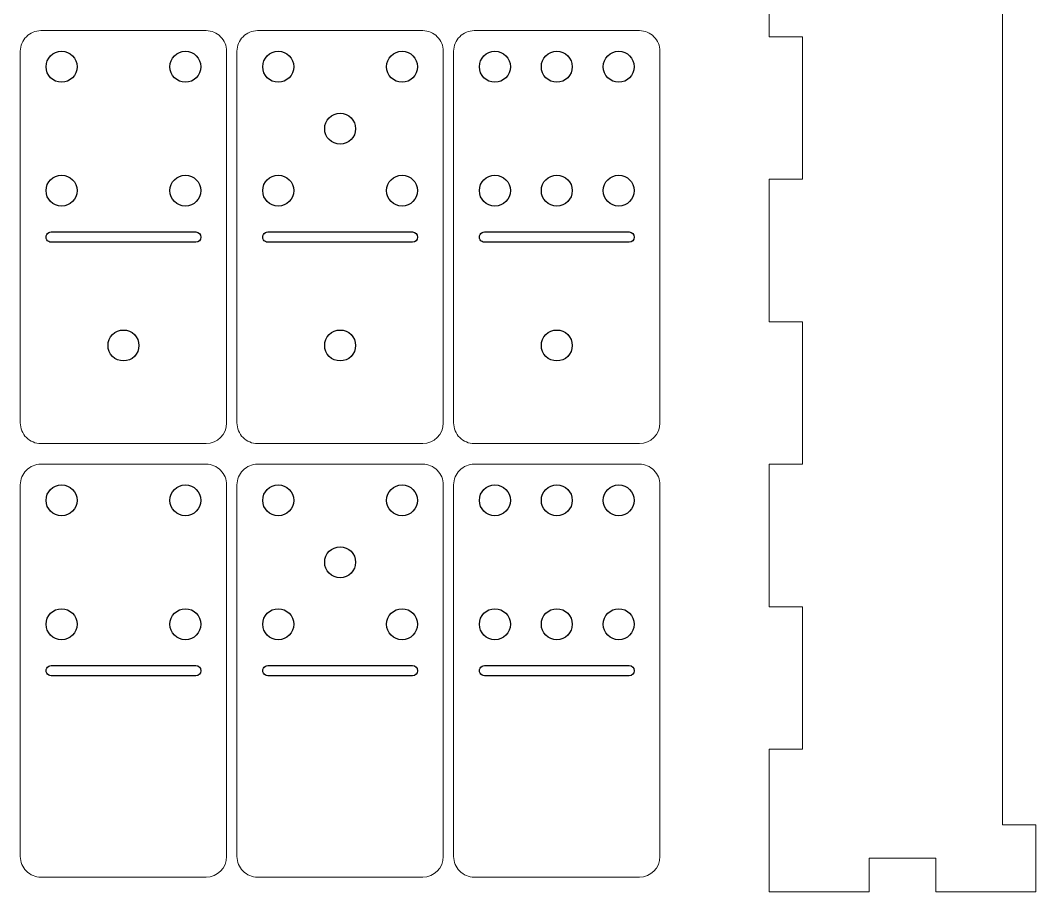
# Model space of a CAD drawing. Header units: centimetres. Extents: x -30.3 to -12, y -16.2 to 22.8.
# Drawn here: x -21.86 to -12.02, y 5.97 to 14.41 of the extents above; entities that cross this region are included whole.
import ezdxf

# ---------------------------------------------------------------- set-up
doc = ezdxf.new("R2010")
doc.units = ezdxf.units.CM
doc.header["$MEASUREMENT"] = 0
doc.layers.add('Default', color=7, linetype='Continuous')
doc.layers.add('Layer 1', color=7, linetype='Continuous')

msp = doc.modelspace()

# ---------------------------------------------------------------- linework, layer by layer
at = {"layer": 'Default', "lineweight": 9}
for points in [[(-21.65994, 14.3133), (-21.71299, 14.3133), (-21.76386, 14.29223), (-21.80137, 14.25473), (-21.80137, 14.25473), (-21.83887, 14.21722), (-21.85995, 14.16635), (-21.85995, 14.1133)], [(-19.85995, 14.1133), (-19.85995, 14.16635), (-19.88102, 14.21722), (-19.91852, 14.25473), (-19.91852, 14.25473), (-19.95603, 14.29223), (-20.0069, 14.3133), (-20.05995, 14.3133)], [(-19.55995, 14.3133), (-19.61299, 14.3133), (-19.66386, 14.29223), (-19.70137, 14.25473), (-19.70137, 14.25473), (-19.73887, 14.21722), (-19.75995, 14.16635), (-19.75995, 14.1133)], [(-17.75995, 14.1133), (-17.75995, 14.16635), (-17.78102, 14.21722), (-17.81852, 14.25473), (-17.81852, 14.25473), (-17.85603, 14.29223), (-17.9069, 14.3133), (-17.95995, 14.3133)], [(-17.45995, 14.3133), (-17.51299, 14.3133), (-17.56386, 14.29223), (-17.60137, 14.25473), (-17.60137, 14.25473), (-17.63887, 14.21722), (-17.65995, 14.16635), (-17.65995, 14.1133)], [(-15.65995, 14.1133), (-15.65995, 14.16635), (-15.68102, 14.21722), (-15.71852, 14.25473), (-15.71852, 14.25473), (-15.75603, 14.29223), (-15.8069, 14.3133), (-15.85995, 14.3133)], [(-21.85995, 10.5133), (-21.85995, 10.46026), (-21.83887, 10.40939), (-21.80137, 10.37188), (-21.80137, 10.37188), (-21.76386, 10.33438), (-21.71299, 10.3133), (-21.65994, 10.3133)], [(-19.75995, 10.5133), (-19.75995, 10.46026), (-19.73887, 10.40939), (-19.70137, 10.37188), (-19.70137, 10.37188), (-19.66386, 10.33438), (-19.61299, 10.3133), (-19.55995, 10.3133)], [(-17.65995, 10.5133), (-17.65995, 10.46026), (-17.63887, 10.40939), (-17.60137, 10.37188), (-17.60137, 10.37188), (-17.56386, 10.33438), (-17.51299, 10.3133), (-17.45995, 10.3133)], [(-21.65994, 10.1133), (-21.71299, 10.1133), (-21.76386, 10.09223), (-21.80137, 10.05473), (-21.80137, 10.05473), (-21.83887, 10.01722), (-21.85995, 9.96635), (-21.85995, 9.9133)], [(-19.85995, 9.9133), (-19.85995, 9.96635), (-19.88102, 10.01722), (-19.91852, 10.05473), (-19.91852, 10.05473), (-19.95603, 10.09223), (-20.0069, 10.1133), (-20.05995, 10.1133)], [(-19.55995, 10.1133), (-19.61299, 10.1133), (-19.66386, 10.09223), (-19.70137, 10.05473), (-19.70137, 10.05473), (-19.73887, 10.01722), (-19.75995, 9.96635), (-19.75995, 9.9133)], [(-17.75995, 9.9133), (-17.75995, 9.96635), (-17.78102, 10.01722), (-17.81852, 10.05473), (-17.81852, 10.05473), (-17.85603, 10.09223), (-17.9069, 10.1133), (-17.95995, 10.1133)], [(-17.45995, 10.1133), (-17.51299, 10.1133), (-17.56386, 10.09223), (-17.60137, 10.05473), (-17.60137, 10.05473), (-17.63887, 10.01722), (-17.65995, 9.96635), (-17.65995, 9.9133)], [(-15.65995, 9.9133), (-15.65995, 9.96635), (-15.68102, 10.01722), (-15.71852, 10.05473), (-15.71852, 10.05473), (-15.75603, 10.09223), (-15.8069, 10.1133), (-15.85995, 10.1133)], [(-21.85994, 6.3133), (-21.85994, 6.26026), (-21.83887, 6.20939), (-21.80137, 6.17188), (-21.80137, 6.17188), (-21.76386, 6.13438), (-21.71299, 6.1133), (-21.65994, 6.1133)], [(-19.75995, 6.3133), (-19.75995, 6.26026), (-19.73887, 6.20939), (-19.70137, 6.17188), (-19.70137, 6.17188), (-19.66386, 6.13438), (-19.61299, 6.1133), (-19.55995, 6.1133)], [(-17.65995, 6.3133), (-17.65995, 6.26026), (-17.63887, 6.20939), (-17.60137, 6.17188), (-17.60137, 6.17188), (-17.56386, 6.13438), (-17.51299, 6.1133), (-17.45995, 6.1133)]]:
    msp.add_open_spline(points, degree=3, knots=[0, 0, 0, 0, 0.3333333, 0.3333333, 0.3333333, 0.3333333, 1, 1, 1, 1], dxfattribs=at)
for points in [[(-21.65994, 14.3133), (-21.65994, 14.3133), (-20.05995, 14.3133), (-20.05995, 14.3133)], [(-19.55995, 14.3133), (-19.55995, 14.3133), (-17.95995, 14.3133), (-17.95995, 14.3133)], [(-17.45995, 14.3133), (-17.45995, 14.3133), (-15.85995, 14.3133), (-15.85995, 14.3133)], [(-21.85994, 10.5133), (-21.85994, 10.5133), (-21.85994, 14.1133), (-21.85994, 14.1133)], [(-19.85995, 14.1133), (-19.85995, 14.1133), (-19.85995, 10.5133), (-19.85995, 10.5133)], [(-19.75995, 10.5133), (-19.75995, 10.5133), (-19.75995, 14.1133), (-19.75995, 14.1133)], [(-17.75995, 14.1133), (-17.75995, 14.1133), (-17.75995, 10.5133), (-17.75995, 10.5133)], [(-17.65995, 10.5133), (-17.65995, 10.5133), (-17.65995, 14.1133), (-17.65995, 14.1133)], [(-15.65995, 14.1133), (-15.65995, 14.1133), (-15.65995, 10.5133), (-15.65995, 10.5133)], [(-20.05995, 10.3133), (-19.94949, 10.3133), (-19.85995, 10.40285), (-19.85995, 10.5133)], [(-17.95995, 10.3133), (-17.84949, 10.3133), (-17.75995, 10.40285), (-17.75995, 10.5133)], [(-15.85995, 10.3133), (-15.74949, 10.3133), (-15.65995, 10.40285), (-15.65995, 10.5133)], [(-20.05995, 10.3133), (-20.05995, 10.3133), (-21.65994, 10.3133), (-21.65994, 10.3133)], [(-17.95995, 10.3133), (-17.95995, 10.3133), (-19.55995, 10.3133), (-19.55995, 10.3133)], [(-15.85995, 10.3133), (-15.85995, 10.3133), (-17.45995, 10.3133), (-17.45995, 10.3133)], [(-21.65994, 10.1133), (-21.65994, 10.1133), (-20.05995, 10.1133), (-20.05995, 10.1133)], [(-19.55995, 10.1133), (-19.55995, 10.1133), (-17.95995, 10.1133), (-17.95995, 10.1133)], [(-17.45995, 10.1133), (-17.45995, 10.1133), (-15.85995, 10.1133), (-15.85995, 10.1133)], [(-21.85994, 6.3133), (-21.85994, 6.3133), (-21.85994, 9.9133), (-21.85994, 9.9133)], [(-19.85995, 9.9133), (-19.85995, 9.9133), (-19.85995, 6.3133), (-19.85995, 6.3133)], [(-19.75995, 6.3133), (-19.75995, 6.3133), (-19.75995, 9.9133), (-19.75995, 9.9133)], [(-17.75995, 9.9133), (-17.75995, 9.9133), (-17.75995, 6.3133), (-17.75995, 6.3133)], [(-17.65995, 6.3133), (-17.65995, 6.3133), (-17.65995, 9.9133), (-17.65995, 9.9133)], [(-15.65995, 9.9133), (-15.65995, 9.9133), (-15.65995, 6.3133), (-15.65995, 6.3133)], [(-20.05995, 6.1133), (-19.94949, 6.1133), (-19.85995, 6.20285), (-19.85995, 6.3133)], [(-17.95995, 6.1133), (-17.84949, 6.1133), (-17.75995, 6.20285), (-17.75995, 6.3133)], [(-15.85995, 6.1133), (-15.74949, 6.1133), (-15.65995, 6.20285), (-15.65995, 6.3133)], [(-20.05995, 6.1133), (-20.05995, 6.1133), (-21.65994, 6.1133), (-21.65994, 6.1133)], [(-17.95995, 6.1133), (-17.95995, 6.1133), (-19.55995, 6.1133), (-19.55995, 6.1133)], [(-15.85995, 6.1133), (-15.85995, 6.1133), (-17.45995, 6.1133), (-17.45995, 6.1133)]]:
    msp.add_open_spline(points, degree=3, dxfattribs=at)
at = {"layer": 'Layer 1', "lineweight": 9}
for points in [[(-12.34159, 6.61851), (-12.34159, 6.61851), (-12.34159, 20.51051), (-12.34159, 20.51051)], [(-14.60307, 15.63513), (-14.60307, 15.63513), (-14.60307, 14.2547), (-14.60307, 14.2547)], [(-14.60307, 14.2547), (-14.60307, 14.2547), (-14.28001, 14.2547), (-14.28001, 14.2547)], [(-14.28001, 12.87435), (-14.28001, 12.87435), (-14.28001, 14.2547), (-14.28001, 14.2547)], [(-14.60307, 12.87435), (-14.60307, 12.87435), (-14.60307, 11.49392), (-14.60307, 11.49392)], [(-14.60307, 12.87435), (-14.60307, 12.87435), (-14.28001, 12.87435), (-14.28001, 12.87435)], [(-14.60307, 11.49392), (-14.60307, 11.49392), (-14.28001, 11.49392), (-14.28001, 11.49392)], [(-14.28001, 10.11354), (-14.28001, 10.11354), (-14.28001, 11.49392), (-14.28001, 11.49392)], [(-14.60307, 10.11354), (-14.60307, 10.11354), (-14.60307, 8.73315), (-14.60307, 8.73315)], [(-14.60307, 10.11354), (-14.60307, 10.11354), (-14.28001, 10.11354), (-14.28001, 10.11354)], [(-14.60307, 8.73315), (-14.60307, 8.73315), (-14.28001, 8.73315), (-14.28001, 8.73315)], [(-14.28001, 7.35277), (-14.28001, 7.35277), (-14.28001, 8.73315), (-14.28001, 8.73315)], [(-14.60307, 7.35277), (-14.60307, 7.35277), (-14.60307, 5.97238), (-14.60307, 5.97238)], [(-14.60307, 7.35277), (-14.60307, 7.35277), (-14.28001, 7.35277), (-14.28001, 7.35277)], [(-12.01852, 6.61851), (-12.01852, 6.61851), (-12.34159, 6.61851), (-12.34159, 6.61851)], [(-12.01852, 5.97238), (-12.01852, 5.97238), (-12.01852, 6.61851), (-12.01852, 6.61851)], [(-13.63387, 5.97238), (-13.63387, 5.97238), (-13.63387, 6.29544), (-13.63387, 6.29544)], [(-13.63387, 6.29544), (-13.63387, 6.29544), (-12.98773, 6.29544), (-12.98773, 6.29544)], [(-12.98773, 6.29544), (-12.98773, 6.29544), (-12.98773, 5.97238), (-12.98773, 5.97238)], [(-13.63387, 5.97238), (-13.63387, 5.97238), (-14.60307, 5.97238), (-14.60307, 5.97238)], [(-12.98773, 5.97238), (-12.98773, 5.97238), (-12.34159, 5.97238), (-12.34159, 5.97238)], [(-12.34159, 5.97238), (-12.34159, 5.97238), (-12.01852, 5.97238), (-12.01852, 5.97238)]]:
    msp.add_open_spline(points, degree=3, dxfattribs=at)
at = {"layer": 'Layer 1', "color": 250}
for points, knots in [([(-21.60994, 13.96331), (-21.60995, 13.88046), (-21.54279, 13.81331), (-21.45995, 13.8133), (-21.45995, 13.8133), (-21.3771, 13.8133), (-21.30995, 13.88046), (-21.30994, 13.9633), (-21.30994, 13.9633), (-21.30994, 14.04615), (-21.3771, 14.1133), (-21.45994, 14.1133), (-21.45994, 14.1133), (-21.54279, 14.11331), (-21.60994, 14.04615), (-21.60994, 13.96331)], [0, 0, 0, 0, 0.2, 0.2, 0.2, 0.2, 0.4, 0.4, 0.4, 0.4, 0.6, 0.6, 0.6, 0.6, 1, 1, 1, 1]), ([(-20.25994, 14.1133), (-20.34279, 14.11331), (-20.40994, 14.04615), (-20.40994, 13.96331), (-20.40994, 13.96331), (-20.40995, 13.88046), (-20.34279, 13.81331), (-20.25995, 13.8133), (-20.25995, 13.8133), (-20.1771, 13.8133), (-20.10995, 13.88046), (-20.10995, 13.9633), (-20.10995, 13.9633), (-20.10995, 14.04615), (-20.1771, 14.1133), (-20.25994, 14.1133)], [0, 0, 0, 0, 0.2, 0.2, 0.2, 0.2, 0.4, 0.4, 0.4, 0.4, 0.6, 0.6, 0.6, 0.6, 1, 1, 1, 1]), ([(-19.50994, 13.96331), (-19.50995, 13.88046), (-19.44279, 13.81331), (-19.35995, 13.8133), (-19.35995, 13.8133), (-19.2771, 13.8133), (-19.20995, 13.88046), (-19.20995, 13.9633), (-19.20995, 13.9633), (-19.20995, 14.04615), (-19.2771, 14.1133), (-19.35994, 14.1133), (-19.35994, 14.1133), (-19.44279, 14.11331), (-19.50994, 14.04615), (-19.50994, 13.96331)], [0, 0, 0, 0, 0.2, 0.2, 0.2, 0.2, 0.4, 0.4, 0.4, 0.4, 0.6, 0.6, 0.6, 0.6, 1, 1, 1, 1]), ([(-18.15994, 14.1133), (-18.24279, 14.11331), (-18.30994, 14.04615), (-18.30994, 13.96331), (-18.30994, 13.96331), (-18.30995, 13.88046), (-18.24279, 13.81331), (-18.15995, 13.8133), (-18.15995, 13.8133), (-18.0771, 13.8133), (-18.00995, 13.88046), (-18.00995, 13.9633), (-18.00995, 13.9633), (-18.00995, 14.04615), (-18.0771, 14.1133), (-18.15994, 14.1133)], [0, 0, 0, 0, 0.2, 0.2, 0.2, 0.2, 0.4, 0.4, 0.4, 0.4, 0.6, 0.6, 0.6, 0.6, 1, 1, 1, 1]), ([(-17.40994, 13.96331), (-17.40995, 13.88046), (-17.34279, 13.81331), (-17.25995, 13.8133), (-17.25995, 13.8133), (-17.1771, 13.8133), (-17.10995, 13.88046), (-17.10995, 13.9633), (-17.10995, 13.9633), (-17.10995, 14.04615), (-17.1771, 14.1133), (-17.25994, 14.1133), (-17.25994, 14.1133), (-17.34279, 14.11331), (-17.40994, 14.04615), (-17.40994, 13.96331)], [0, 0, 0, 0, 0.2, 0.2, 0.2, 0.2, 0.4, 0.4, 0.4, 0.4, 0.6, 0.6, 0.6, 0.6, 1, 1, 1, 1]), ([(-16.65994, 14.1133), (-16.74279, 14.11331), (-16.80994, 14.04615), (-16.80994, 13.96331), (-16.80994, 13.96331), (-16.80995, 13.88046), (-16.74279, 13.81331), (-16.65995, 13.8133), (-16.65995, 13.8133), (-16.5771, 13.8133), (-16.50995, 13.88046), (-16.50995, 13.9633), (-16.50995, 13.9633), (-16.50995, 14.04615), (-16.5771, 14.1133), (-16.65994, 14.1133)], [0, 0, 0, 0, 0.2, 0.2, 0.2, 0.2, 0.4, 0.4, 0.4, 0.4, 0.6, 0.6, 0.6, 0.6, 1, 1, 1, 1]), ([(-16.20994, 13.96331), (-16.20995, 13.88046), (-16.14279, 13.81331), (-16.05995, 13.8133), (-16.05995, 13.8133), (-15.9771, 13.8133), (-15.90995, 13.88046), (-15.90995, 13.9633), (-15.90995, 13.9633), (-15.90995, 14.04615), (-15.9771, 14.1133), (-16.05994, 14.1133), (-16.05994, 14.1133), (-16.14279, 14.11331), (-16.20994, 14.04615), (-16.20994, 13.96331)], [0, 0, 0, 0, 0.2, 0.2, 0.2, 0.2, 0.4, 0.4, 0.4, 0.4, 0.6, 0.6, 0.6, 0.6, 1, 1, 1, 1]), ([(-18.90994, 13.36331), (-18.90995, 13.28046), (-18.84279, 13.21331), (-18.75995, 13.2133), (-18.75995, 13.2133), (-18.6771, 13.2133), (-18.60995, 13.28046), (-18.60995, 13.3633), (-18.60995, 13.3633), (-18.60995, 13.44615), (-18.6771, 13.5133), (-18.75994, 13.5133), (-18.75994, 13.5133), (-18.84279, 13.51331), (-18.90994, 13.44615), (-18.90994, 13.36331)], [0, 0, 0, 0, 0.2, 0.2, 0.2, 0.2, 0.4, 0.4, 0.4, 0.4, 0.6, 0.6, 0.6, 0.6, 1, 1, 1, 1]), ([(-21.45994, 12.9133), (-21.54279, 12.91331), (-21.60994, 12.84615), (-21.60994, 12.76331), (-21.60994, 12.76331), (-21.60995, 12.68046), (-21.54279, 12.61331), (-21.45995, 12.6133), (-21.45995, 12.6133), (-21.3771, 12.6133), (-21.30995, 12.68046), (-21.30994, 12.7633), (-21.30994, 12.7633), (-21.30994, 12.84615), (-21.3771, 12.9133), (-21.45994, 12.9133)], [0, 0, 0, 0, 0.2, 0.2, 0.2, 0.2, 0.4, 0.4, 0.4, 0.4, 0.6, 0.6, 0.6, 0.6, 1, 1, 1, 1]), ([(-20.40994, 12.76331), (-20.40995, 12.68046), (-20.34279, 12.61331), (-20.25995, 12.6133), (-20.25995, 12.6133), (-20.1771, 12.6133), (-20.10995, 12.68046), (-20.10995, 12.7633), (-20.10995, 12.7633), (-20.10995, 12.84615), (-20.1771, 12.9133), (-20.25994, 12.9133), (-20.25994, 12.9133), (-20.34279, 12.91331), (-20.40994, 12.84615), (-20.40994, 12.76331)], [0, 0, 0, 0, 0.2, 0.2, 0.2, 0.2, 0.4, 0.4, 0.4, 0.4, 0.6, 0.6, 0.6, 0.6, 1, 1, 1, 1]), ([(-19.50994, 12.76331), (-19.50995, 12.68046), (-19.44279, 12.61331), (-19.35995, 12.6133), (-19.35995, 12.6133), (-19.2771, 12.6133), (-19.20995, 12.68046), (-19.20995, 12.7633), (-19.20995, 12.7633), (-19.20995, 12.84615), (-19.2771, 12.9133), (-19.35994, 12.9133), (-19.35994, 12.9133), (-19.44279, 12.91331), (-19.50994, 12.84615), (-19.50994, 12.76331)], [0, 0, 0, 0, 0.2, 0.2, 0.2, 0.2, 0.4, 0.4, 0.4, 0.4, 0.6, 0.6, 0.6, 0.6, 1, 1, 1, 1]), ([(-18.15994, 12.9133), (-18.24279, 12.91331), (-18.30994, 12.84615), (-18.30994, 12.76331), (-18.30994, 12.76331), (-18.30995, 12.68046), (-18.24279, 12.61331), (-18.15995, 12.6133), (-18.15995, 12.6133), (-18.0771, 12.6133), (-18.00995, 12.68046), (-18.00995, 12.7633), (-18.00995, 12.7633), (-18.00995, 12.84615), (-18.0771, 12.9133), (-18.15994, 12.9133)], [0, 0, 0, 0, 0.2, 0.2, 0.2, 0.2, 0.4, 0.4, 0.4, 0.4, 0.6, 0.6, 0.6, 0.6, 1, 1, 1, 1]), ([(-17.25994, 12.9133), (-17.34279, 12.91331), (-17.40994, 12.84615), (-17.40994, 12.76331), (-17.40994, 12.76331), (-17.40995, 12.68046), (-17.34279, 12.61331), (-17.25995, 12.6133), (-17.25995, 12.6133), (-17.1771, 12.6133), (-17.10995, 12.68046), (-17.10995, 12.7633), (-17.10995, 12.7633), (-17.10995, 12.84615), (-17.1771, 12.9133), (-17.25994, 12.9133)], [0, 0, 0, 0, 0.2, 0.2, 0.2, 0.2, 0.4, 0.4, 0.4, 0.4, 0.6, 0.6, 0.6, 0.6, 1, 1, 1, 1]), ([(-16.80994, 12.76331), (-16.80995, 12.68046), (-16.74279, 12.61331), (-16.65995, 12.6133), (-16.65995, 12.6133), (-16.5771, 12.6133), (-16.50995, 12.68046), (-16.50995, 12.7633), (-16.50995, 12.7633), (-16.50995, 12.84615), (-16.5771, 12.9133), (-16.65994, 12.9133), (-16.65994, 12.9133), (-16.74279, 12.91331), (-16.80994, 12.84615), (-16.80994, 12.76331)], [0, 0, 0, 0, 0.2, 0.2, 0.2, 0.2, 0.4, 0.4, 0.4, 0.4, 0.6, 0.6, 0.6, 0.6, 1, 1, 1, 1]), ([(-16.05994, 12.9133), (-16.14279, 12.91331), (-16.20994, 12.84615), (-16.20994, 12.76331), (-16.20994, 12.76331), (-16.20995, 12.68046), (-16.14279, 12.61331), (-16.05995, 12.6133), (-16.05995, 12.6133), (-15.9771, 12.6133), (-15.90995, 12.68046), (-15.90995, 12.7633), (-15.90995, 12.7633), (-15.90995, 12.84615), (-15.9771, 12.9133), (-16.05994, 12.9133)], [0, 0, 0, 0, 0.2, 0.2, 0.2, 0.2, 0.4, 0.4, 0.4, 0.4, 0.6, 0.6, 0.6, 0.6, 1, 1, 1, 1]), ([(-20.15995, 12.3633), (-20.15995, 12.3633), (-21.55994, 12.3633), (-21.55994, 12.3633), (-21.55994, 12.3633), (-21.57781, 12.3633), (-21.59431, 12.35378), (-21.60325, 12.3383), (-21.60325, 12.3383), (-21.61218, 12.32283), (-21.61218, 12.30378), (-21.60325, 12.2883), (-21.60325, 12.2883), (-21.59431, 12.27283), (-21.57781, 12.2633), (-21.55994, 12.2633), (-21.55994, 12.2633), (-21.55994, 12.2633), (-20.15995, 12.2633), (-20.15995, 12.2633), (-20.15995, 12.2633), (-20.13233, 12.2633), (-20.10995, 12.28569), (-20.10995, 12.3133), (-20.10995, 12.3133), (-20.10994, 12.34092), (-20.13233, 12.3633), (-20.15995, 12.3633)], [0, 0, 0, 0, 0.125, 0.125, 0.125, 0.125, 0.25, 0.25, 0.25, 0.25, 0.375, 0.375, 0.375, 0.375, 0.5, 0.5, 0.5, 0.5, 0.625, 0.625, 0.625, 0.625, 0.75, 0.75, 0.75, 0.75, 1, 1, 1, 1]), ([(-18.05995, 12.3633), (-18.05995, 12.3633), (-19.45995, 12.3633), (-19.45995, 12.3633), (-19.45995, 12.3633), (-19.47781, 12.3633), (-19.49431, 12.35378), (-19.50325, 12.3383), (-19.50325, 12.3383), (-19.51218, 12.32283), (-19.51218, 12.30378), (-19.50325, 12.2883), (-19.50325, 12.2883), (-19.49431, 12.27283), (-19.47781, 12.2633), (-19.45995, 12.2633), (-19.45995, 12.2633), (-19.45995, 12.2633), (-18.05995, 12.2633), (-18.05995, 12.2633), (-18.05995, 12.2633), (-18.03233, 12.2633), (-18.00995, 12.28569), (-18.00995, 12.3133), (-18.00995, 12.3133), (-18.00994, 12.34092), (-18.03233, 12.3633), (-18.05995, 12.3633)], [0, 0, 0, 0, 0.125, 0.125, 0.125, 0.125, 0.25, 0.25, 0.25, 0.25, 0.375, 0.375, 0.375, 0.375, 0.5, 0.5, 0.5, 0.5, 0.625, 0.625, 0.625, 0.625, 0.75, 0.75, 0.75, 0.75, 1, 1, 1, 1]), ([(-15.95995, 12.3633), (-15.95995, 12.3633), (-17.35995, 12.3633), (-17.35995, 12.3633), (-17.35995, 12.3633), (-17.37781, 12.3633), (-17.39431, 12.35378), (-17.40325, 12.3383), (-17.40325, 12.3383), (-17.41218, 12.32283), (-17.41218, 12.30378), (-17.40325, 12.2883), (-17.40325, 12.2883), (-17.39431, 12.27283), (-17.37781, 12.2633), (-17.35995, 12.2633), (-17.35995, 12.2633), (-17.35995, 12.2633), (-15.95995, 12.2633), (-15.95995, 12.2633), (-15.95995, 12.2633), (-15.93233, 12.2633), (-15.90995, 12.28569), (-15.90995, 12.3133), (-15.90995, 12.3133), (-15.90994, 12.34092), (-15.93233, 12.3633), (-15.95995, 12.3633)], [0, 0, 0, 0, 0.125, 0.125, 0.125, 0.125, 0.25, 0.25, 0.25, 0.25, 0.375, 0.375, 0.375, 0.375, 0.5, 0.5, 0.5, 0.5, 0.625, 0.625, 0.625, 0.625, 0.75, 0.75, 0.75, 0.75, 1, 1, 1, 1]), ([(-20.85994, 11.4133), (-20.94279, 11.41331), (-21.00994, 11.34615), (-21.00994, 11.26331), (-21.00994, 11.26331), (-21.00995, 11.18046), (-20.94279, 11.11331), (-20.85995, 11.1133), (-20.85995, 11.1133), (-20.7771, 11.1133), (-20.70995, 11.18046), (-20.70994, 11.2633), (-20.70994, 11.2633), (-20.70994, 11.34615), (-20.7771, 11.4133), (-20.85994, 11.4133)], [0, 0, 0, 0, 0.2, 0.2, 0.2, 0.2, 0.4, 0.4, 0.4, 0.4, 0.6, 0.6, 0.6, 0.6, 1, 1, 1, 1]), ([(-18.75994, 11.4133), (-18.84279, 11.41331), (-18.90994, 11.34615), (-18.90994, 11.26331), (-18.90994, 11.26331), (-18.90995, 11.18046), (-18.84279, 11.11331), (-18.75995, 11.1133), (-18.75995, 11.1133), (-18.6771, 11.1133), (-18.60995, 11.18046), (-18.60995, 11.2633), (-18.60995, 11.2633), (-18.60995, 11.34615), (-18.6771, 11.4133), (-18.75994, 11.4133)], [0, 0, 0, 0, 0.2, 0.2, 0.2, 0.2, 0.4, 0.4, 0.4, 0.4, 0.6, 0.6, 0.6, 0.6, 1, 1, 1, 1]), ([(-16.65994, 11.4133), (-16.74279, 11.41331), (-16.80994, 11.34615), (-16.80994, 11.26331), (-16.80994, 11.26331), (-16.80995, 11.18046), (-16.74279, 11.11331), (-16.65995, 11.1133), (-16.65995, 11.1133), (-16.5771, 11.1133), (-16.50995, 11.18046), (-16.50995, 11.2633), (-16.50995, 11.2633), (-16.50995, 11.34615), (-16.5771, 11.4133), (-16.65994, 11.4133)], [0, 0, 0, 0, 0.2, 0.2, 0.2, 0.2, 0.4, 0.4, 0.4, 0.4, 0.6, 0.6, 0.6, 0.6, 1, 1, 1, 1]), ([(-21.45994, 9.9133), (-21.54279, 9.91331), (-21.60994, 9.84615), (-21.60994, 9.76331), (-21.60994, 9.76331), (-21.60995, 9.68046), (-21.54279, 9.61331), (-21.45995, 9.6133), (-21.45995, 9.6133), (-21.3771, 9.6133), (-21.30995, 9.68046), (-21.30994, 9.7633), (-21.30994, 9.7633), (-21.30994, 9.84615), (-21.3771, 9.9133), (-21.45994, 9.9133)], [0, 0, 0, 0, 0.2, 0.2, 0.2, 0.2, 0.4, 0.4, 0.4, 0.4, 0.6, 0.6, 0.6, 0.6, 1, 1, 1, 1]), ([(-20.40994, 9.76331), (-20.40995, 9.68046), (-20.34279, 9.61331), (-20.25995, 9.6133), (-20.25995, 9.6133), (-20.1771, 9.6133), (-20.10995, 9.68046), (-20.10995, 9.7633), (-20.10995, 9.7633), (-20.10995, 9.84615), (-20.1771, 9.9133), (-20.25994, 9.9133), (-20.25994, 9.9133), (-20.34279, 9.91331), (-20.40994, 9.84615), (-20.40994, 9.76331)], [0, 0, 0, 0, 0.2, 0.2, 0.2, 0.2, 0.4, 0.4, 0.4, 0.4, 0.6, 0.6, 0.6, 0.6, 1, 1, 1, 1]), ([(-19.35994, 9.9133), (-19.44279, 9.91331), (-19.50994, 9.84615), (-19.50994, 9.76331), (-19.50994, 9.76331), (-19.50995, 9.68046), (-19.44279, 9.61331), (-19.35995, 9.6133), (-19.35995, 9.6133), (-19.2771, 9.6133), (-19.20995, 9.68046), (-19.20995, 9.7633), (-19.20995, 9.7633), (-19.20995, 9.84615), (-19.2771, 9.9133), (-19.35994, 9.9133)], [0, 0, 0, 0, 0.2, 0.2, 0.2, 0.2, 0.4, 0.4, 0.4, 0.4, 0.6, 0.6, 0.6, 0.6, 1, 1, 1, 1]), ([(-18.15994, 9.9133), (-18.24279, 9.91331), (-18.30994, 9.84615), (-18.30994, 9.76331), (-18.30994, 9.76331), (-18.30995, 9.68046), (-18.24279, 9.61331), (-18.15995, 9.6133), (-18.15995, 9.6133), (-18.0771, 9.6133), (-18.00995, 9.68046), (-18.00995, 9.7633), (-18.00995, 9.7633), (-18.00995, 9.84615), (-18.0771, 9.9133), (-18.15994, 9.9133)], [0, 0, 0, 0, 0.2, 0.2, 0.2, 0.2, 0.4, 0.4, 0.4, 0.4, 0.6, 0.6, 0.6, 0.6, 1, 1, 1, 1]), ([(-17.25994, 9.9133), (-17.34279, 9.91331), (-17.40994, 9.84615), (-17.40994, 9.76331), (-17.40994, 9.76331), (-17.40995, 9.68046), (-17.34279, 9.61331), (-17.25995, 9.6133), (-17.25995, 9.6133), (-17.1771, 9.6133), (-17.10995, 9.68046), (-17.10995, 9.7633), (-17.10995, 9.7633), (-17.10995, 9.84615), (-17.1771, 9.9133), (-17.25994, 9.9133)], [0, 0, 0, 0, 0.2, 0.2, 0.2, 0.2, 0.4, 0.4, 0.4, 0.4, 0.6, 0.6, 0.6, 0.6, 1, 1, 1, 1]), ([(-16.65994, 9.9133), (-16.74279, 9.91331), (-16.80994, 9.84615), (-16.80994, 9.76331), (-16.80994, 9.76331), (-16.80995, 9.68046), (-16.74279, 9.61331), (-16.65995, 9.6133), (-16.65995, 9.6133), (-16.5771, 9.6133), (-16.50995, 9.68046), (-16.50995, 9.7633), (-16.50995, 9.7633), (-16.50995, 9.84615), (-16.5771, 9.9133), (-16.65994, 9.9133)], [0, 0, 0, 0, 0.2, 0.2, 0.2, 0.2, 0.4, 0.4, 0.4, 0.4, 0.6, 0.6, 0.6, 0.6, 1, 1, 1, 1]), ([(-16.05994, 9.9133), (-16.14279, 9.91331), (-16.20994, 9.84615), (-16.20994, 9.76331), (-16.20994, 9.76331), (-16.20995, 9.68046), (-16.14279, 9.61331), (-16.05995, 9.6133), (-16.05995, 9.6133), (-15.9771, 9.6133), (-15.90995, 9.68046), (-15.90995, 9.7633), (-15.90995, 9.7633), (-15.90995, 9.84615), (-15.9771, 9.9133), (-16.05994, 9.9133)], [0, 0, 0, 0, 0.2, 0.2, 0.2, 0.2, 0.4, 0.4, 0.4, 0.4, 0.6, 0.6, 0.6, 0.6, 1, 1, 1, 1]), ([(-18.75994, 9.3133), (-18.84279, 9.31331), (-18.90994, 9.24615), (-18.90994, 9.16331), (-18.90994, 9.16331), (-18.90995, 9.08046), (-18.84279, 9.01331), (-18.75995, 9.0133), (-18.75995, 9.0133), (-18.6771, 9.0133), (-18.60995, 9.08046), (-18.60995, 9.1633), (-18.60995, 9.1633), (-18.60995, 9.24615), (-18.6771, 9.3133), (-18.75994, 9.3133)], [0, 0, 0, 0, 0.2, 0.2, 0.2, 0.2, 0.4, 0.4, 0.4, 0.4, 0.6, 0.6, 0.6, 0.6, 1, 1, 1, 1]), ([(-21.45994, 8.7133), (-21.54279, 8.71331), (-21.60994, 8.64615), (-21.60994, 8.56331), (-21.60994, 8.56331), (-21.60995, 8.48046), (-21.54279, 8.41331), (-21.45995, 8.4133), (-21.45995, 8.4133), (-21.3771, 8.4133), (-21.30995, 8.48046), (-21.30994, 8.5633), (-21.30994, 8.5633), (-21.30994, 8.64615), (-21.3771, 8.7133), (-21.45994, 8.7133)], [0, 0, 0, 0, 0.2, 0.2, 0.2, 0.2, 0.4, 0.4, 0.4, 0.4, 0.6, 0.6, 0.6, 0.6, 1, 1, 1, 1]), ([(-20.25994, 8.7133), (-20.34279, 8.71331), (-20.40994, 8.64615), (-20.40994, 8.56331), (-20.40994, 8.56331), (-20.40995, 8.48046), (-20.34279, 8.41331), (-20.25995, 8.4133), (-20.25995, 8.4133), (-20.1771, 8.4133), (-20.10995, 8.48046), (-20.10995, 8.5633), (-20.10995, 8.5633), (-20.10995, 8.64615), (-20.1771, 8.7133), (-20.25994, 8.7133)], [0, 0, 0, 0, 0.2, 0.2, 0.2, 0.2, 0.4, 0.4, 0.4, 0.4, 0.6, 0.6, 0.6, 0.6, 1, 1, 1, 1]), ([(-19.35994, 8.7133), (-19.44279, 8.71331), (-19.50994, 8.64615), (-19.50994, 8.56331), (-19.50994, 8.56331), (-19.50995, 8.48046), (-19.44279, 8.41331), (-19.35995, 8.4133), (-19.35995, 8.4133), (-19.2771, 8.4133), (-19.20995, 8.48046), (-19.20995, 8.5633), (-19.20995, 8.5633), (-19.20995, 8.64615), (-19.2771, 8.7133), (-19.35994, 8.7133)], [0, 0, 0, 0, 0.2, 0.2, 0.2, 0.2, 0.4, 0.4, 0.4, 0.4, 0.6, 0.6, 0.6, 0.6, 1, 1, 1, 1]), ([(-18.15994, 8.7133), (-18.24279, 8.71331), (-18.30994, 8.64615), (-18.30994, 8.56331), (-18.30994, 8.56331), (-18.30995, 8.48046), (-18.24279, 8.41331), (-18.15995, 8.4133), (-18.15995, 8.4133), (-18.0771, 8.4133), (-18.00995, 8.48046), (-18.00995, 8.5633), (-18.00995, 8.5633), (-18.00995, 8.64615), (-18.0771, 8.7133), (-18.15994, 8.7133)], [0, 0, 0, 0, 0.2, 0.2, 0.2, 0.2, 0.4, 0.4, 0.4, 0.4, 0.6, 0.6, 0.6, 0.6, 1, 1, 1, 1]), ([(-17.25994, 8.7133), (-17.34279, 8.71331), (-17.40994, 8.64615), (-17.40994, 8.56331), (-17.40994, 8.56331), (-17.40995, 8.48046), (-17.34279, 8.41331), (-17.25995, 8.4133), (-17.25995, 8.4133), (-17.1771, 8.4133), (-17.10995, 8.48046), (-17.10995, 8.5633), (-17.10995, 8.5633), (-17.10995, 8.64615), (-17.1771, 8.7133), (-17.25994, 8.7133)], [0, 0, 0, 0, 0.2, 0.2, 0.2, 0.2, 0.4, 0.4, 0.4, 0.4, 0.6, 0.6, 0.6, 0.6, 1, 1, 1, 1]), ([(-16.65994, 8.7133), (-16.74279, 8.71331), (-16.80994, 8.64615), (-16.80994, 8.56331), (-16.80994, 8.56331), (-16.80995, 8.48046), (-16.74279, 8.41331), (-16.65995, 8.4133), (-16.65995, 8.4133), (-16.5771, 8.4133), (-16.50995, 8.48046), (-16.50995, 8.5633), (-16.50995, 8.5633), (-16.50995, 8.64615), (-16.5771, 8.7133), (-16.65994, 8.7133)], [0, 0, 0, 0, 0.2, 0.2, 0.2, 0.2, 0.4, 0.4, 0.4, 0.4, 0.6, 0.6, 0.6, 0.6, 1, 1, 1, 1]), ([(-16.05994, 8.7133), (-16.14279, 8.71331), (-16.20994, 8.64615), (-16.20994, 8.56331), (-16.20994, 8.56331), (-16.20995, 8.48046), (-16.14279, 8.41331), (-16.05995, 8.4133), (-16.05995, 8.4133), (-15.9771, 8.4133), (-15.90995, 8.48046), (-15.90995, 8.5633), (-15.90995, 8.5633), (-15.90995, 8.64615), (-15.9771, 8.7133), (-16.05994, 8.7133)], [0, 0, 0, 0, 0.2, 0.2, 0.2, 0.2, 0.4, 0.4, 0.4, 0.4, 0.6, 0.6, 0.6, 0.6, 1, 1, 1, 1]), ([(-20.15995, 8.1633), (-20.15995, 8.1633), (-21.55994, 8.1633), (-21.55994, 8.1633), (-21.55994, 8.1633), (-21.57781, 8.1633), (-21.59431, 8.15378), (-21.60325, 8.1383), (-21.60325, 8.1383), (-21.61218, 8.12283), (-21.61218, 8.10378), (-21.60325, 8.0883), (-21.60325, 8.0883), (-21.59431, 8.07283), (-21.57781, 8.0633), (-21.55994, 8.0633), (-21.55994, 8.0633), (-21.55994, 8.0633), (-20.15995, 8.0633), (-20.15995, 8.0633), (-20.15995, 8.0633), (-20.13233, 8.0633), (-20.10995, 8.08569), (-20.10995, 8.1133), (-20.10995, 8.1133), (-20.10994, 8.14092), (-20.13233, 8.1633), (-20.15995, 8.1633)], [0, 0, 0, 0, 0.125, 0.125, 0.125, 0.125, 0.25, 0.25, 0.25, 0.25, 0.375, 0.375, 0.375, 0.375, 0.5, 0.5, 0.5, 0.5, 0.625, 0.625, 0.625, 0.625, 0.75, 0.75, 0.75, 0.75, 1, 1, 1, 1]), ([(-18.05995, 8.1633), (-18.05995, 8.1633), (-19.45995, 8.1633), (-19.45995, 8.1633), (-19.45995, 8.1633), (-19.47781, 8.1633), (-19.49431, 8.15378), (-19.50325, 8.1383), (-19.50325, 8.1383), (-19.51218, 8.12283), (-19.51218, 8.10378), (-19.50325, 8.0883), (-19.50325, 8.0883), (-19.49431, 8.07283), (-19.47781, 8.0633), (-19.45995, 8.0633), (-19.45995, 8.0633), (-19.45995, 8.0633), (-18.05995, 8.0633), (-18.05995, 8.0633), (-18.05995, 8.0633), (-18.03233, 8.0633), (-18.00995, 8.08569), (-18.00995, 8.1133), (-18.00995, 8.1133), (-18.00994, 8.14092), (-18.03233, 8.1633), (-18.05995, 8.1633)], [0, 0, 0, 0, 0.125, 0.125, 0.125, 0.125, 0.25, 0.25, 0.25, 0.25, 0.375, 0.375, 0.375, 0.375, 0.5, 0.5, 0.5, 0.5, 0.625, 0.625, 0.625, 0.625, 0.75, 0.75, 0.75, 0.75, 1, 1, 1, 1]), ([(-15.95995, 8.1633), (-15.95995, 8.1633), (-17.35995, 8.1633), (-17.35995, 8.1633), (-17.35995, 8.1633), (-17.37781, 8.1633), (-17.39431, 8.15378), (-17.40325, 8.1383), (-17.40325, 8.1383), (-17.41218, 8.12283), (-17.41218, 8.10378), (-17.40325, 8.0883), (-17.40325, 8.0883), (-17.39431, 8.07283), (-17.37781, 8.0633), (-17.35995, 8.0633), (-17.35995, 8.0633), (-17.35995, 8.0633), (-15.95995, 8.0633), (-15.95995, 8.0633), (-15.95995, 8.0633), (-15.93233, 8.0633), (-15.90995, 8.08569), (-15.90995, 8.1133), (-15.90995, 8.1133), (-15.90994, 8.14092), (-15.93233, 8.1633), (-15.95995, 8.1633)], [0, 0, 0, 0, 0.125, 0.125, 0.125, 0.125, 0.25, 0.25, 0.25, 0.25, 0.375, 0.375, 0.375, 0.375, 0.5, 0.5, 0.5, 0.5, 0.625, 0.625, 0.625, 0.625, 0.75, 0.75, 0.75, 0.75, 1, 1, 1, 1])]:
    msp.add_open_spline(points, degree=3, knots=knots, dxfattribs=at)

doc.saveas('drawing.dxf')
